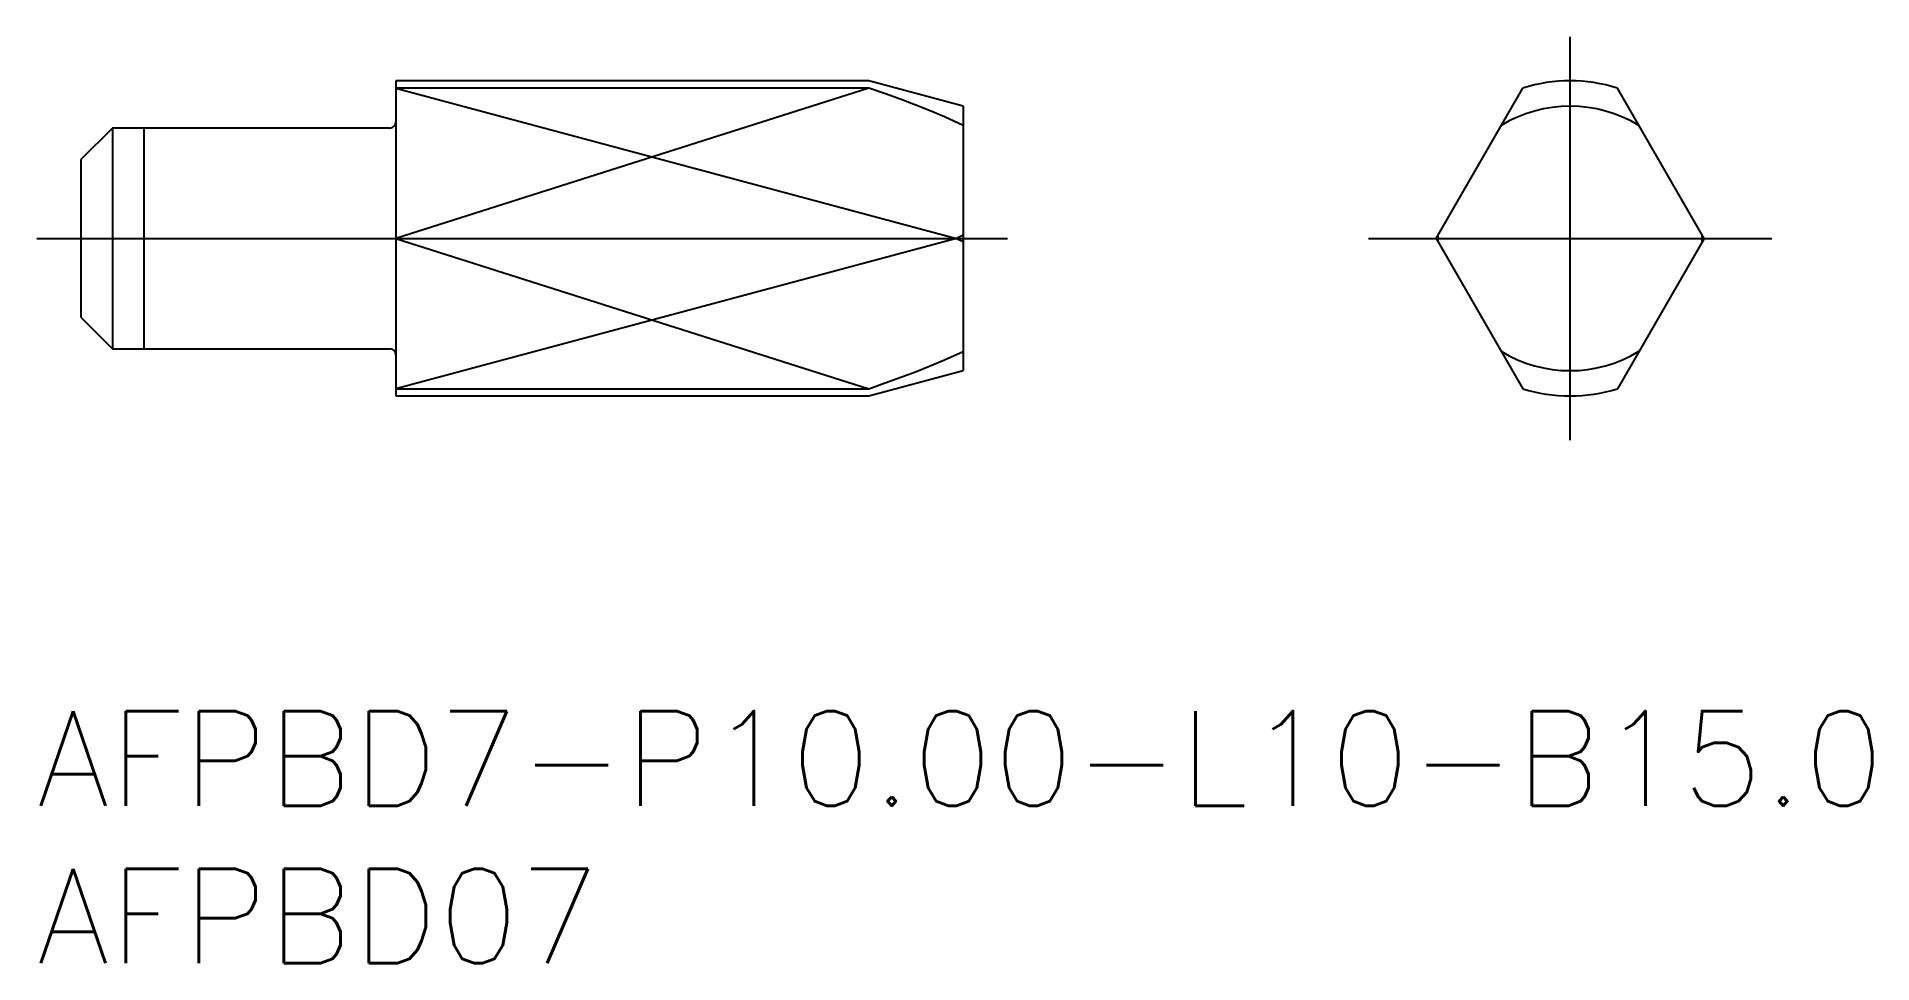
# Model space of a CAD drawing. Extents: x 0 to 58.2, y -8 to 21.4.
import ezdxf

# ---------------------------------------------------------------- set-up
doc = ezdxf.new("R2010")
doc.units = 0
doc.header["$LTSCALE"] = 0.5
doc.linetypes.add('CENTER', pattern=[50.8, 31.75, -6.35, 6.35, -6.35])
for name, color, linetype in [('MSM_CENTER', 1, 'CENTER'), ('MSM_CONTINUOUS', 7, 'CONTINUOUS'), ('MSM_NARROW', 5, 'CONTINUOUS'), ('MSM_PART_NUMBER', 7, 'CONTINUOUS')]:
    doc.layers.add(name, color=color, linetype=linetype)
doc.styles.get("Standard").update_dxf_attribs({"font": 'txt.shx', "height": 1, "bigfont": 'bigfont.shx'})

# ---------------------------------------------------------------- blocks, each defined once
blk = doc.blocks.new('*U14')
at = {"layer": 'MSM_PART_NUMBER'}
blk.add_text('AFPBD7-P10.00-L10-B15.0', height=3, dxfattribs=at).set_placement((0, -3))
blk = doc.blocks.new('*U15')
at = {"layer": 'MSM_PART_NUMBER'}
blk.add_text('AFPBD07', height=3, dxfattribs=at).set_placement((0, -8))

msp = doc.modelspace()

# ---------------------------------------------------------------- linework, layer by layer
at = {"layer": 'MSM_CENTER'}
for p, q in [((48.654, 8.6), (48.654, 21.4)), ((0, 15), (30.8, 15)), ((42.254, 15), (55.054, 15))]:
    msp.add_line(p, q, dxfattribs=at)
at = {"layer": 'MSM_CONTINUOUS'}
for p, q in [((26.4, 20), (11.4, 20)), ((11.4, 20), (11.4, 10)), ((29.4, 19.196), (26.4, 20)), ((26.4, 19.77), (11.4, 19.77)), ((26.927, 19.586), (26.4, 19.77)), ((27.426, 19.405), (26.927, 19.586)), ((27.89, 19.229), (27.426, 19.405)), ((28.35, 19.046), (27.89, 19.229)), ((44.4, 15), (47.154, 19.77)), ((52.908, 15), (50.154, 19.77)), ((28.804, 18.855), (28.35, 19.046)), ((29.4, 18.586), (28.804, 18.855)), ((29.4, 19.196), (29.4, 10.804)), ((2.4, 18.5), (1.4, 17.5)), ((11.2, 18.5), (2.4, 18.5)), ((2.4, 18.5), (2.4, 11.5)), ((1.4, 17.5), (1.4, 12.5)), ((11.4, 15), (29.185, 15)), ((29.4, 15.102), (29.185, 15)), ((29.185, 15), (29.4, 14.898)), ((44.4, 15), (47.154, 10.23)), ((52.908, 15), (50.154, 10.23)), ((1.4, 12.5), (2.4, 11.5)), ((2.4, 11.5), (11.2, 11.5)), ((28.347, 10.953), (28.802, 11.144)), ((28.802, 11.144), (29.4, 11.414)), ((26.4, 10), (29.4, 10.804)), ((26.926, 10.414), (27.423, 10.594)), ((27.423, 10.594), (27.887, 10.77)), ((27.887, 10.77), (28.347, 10.953)), ((11.4, 10.23), (26.4, 10.23)), ((11.4, 10), (26.4, 10)), ((26.4, 10.23), (26.926, 10.414))]:
    msp.add_line(p, q, dxfattribs=at)
for centre, radius, start, end in [((48.654, 15), 5, 72.5424, 107.4576), ((11.2, 18.7), 0.2, 270, 0), ((48.654, 15), 4.196, 58.60754, 121.39246), ((48.654, 15), 4.196, 178.60754, 181.39246), ((48.654, 15), 4.196, 358.60754, 1.39246), ((11.2, 11.3), 0.2, 0, 90), ((48.654, 15), 4.196, 238.60754, 301.39246), ((48.654, 15), 5, 252.5424, 287.4576)]:
    msp.add_arc(centre, radius, start, end, dxfattribs=at)
at = {"layer": 'MSM_NARROW'}
for p, q in [((26.4, 19.77), (11.4, 15)), ((11.4, 19.77), (29.185, 15)), ((3.4, 18.5), (3.4, 11.5)), ((11.4, 15), (26.4, 10.23)), ((29.185, 15), (11.4, 10.23))]:
    msp.add_line(p, q, dxfattribs=at)

# ---------------------------------------------------------------- block references
at = {"layer": 'MSM_CONTINUOUS'}
for name in ['*U14', '*U15']:
    msp.add_blockref(name, (0, 0), dxfattribs=at)

doc.saveas('drawing.dxf')
